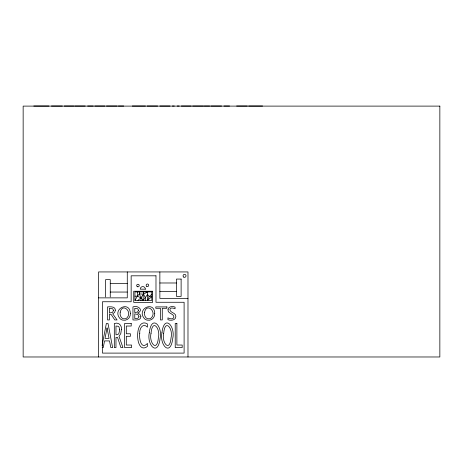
<?xml version="1.0" encoding="UTF-8"?>
<svg xmlns="http://www.w3.org/2000/svg" width="463" height="463" viewBox="0 0 463 463"><rect width="100%" height="100%" fill="white"/><g stroke="black" fill="none" stroke-linecap="round" stroke-linejoin="round"><path stroke-width="0.69" d="M145.394 300.4L145.394 297.831L143.542 294.144L143.628 291.927M102.103 345.467L106.363 323.469L108.018 323.469L112.619 347.597L110.813 347.597L109.528 340.913L104.54 340.913L103.243 347.597L102.207 347.597M139.386 291.927L139.386 293.901L140.931 297.836L143.165 300.4L147.552 294.491L149.184 296.592L151.789 296.592L147.552 300.4L149.184 296.592L151.789 294.26M134.941 300.4L134.941 291.927L151.789 291.927L151.789 300.4L134.941 300.4L137.378 296.164L139.386 293.901L143.542 294.144L147.552 291.927L147.552 300.4M143.542 294.144L140.931 297.836L137.939 300.4M33.782 106.021L48.968 106.021M51.434 106.021L62.36 106.021M64.218 106.021L73.791 106.021M74.653 106.021L85.204 106.021M87.64 106.021L93.26 106.021M94.793 106.021L104.962 106.021M106.438 106.021L117.203 106.021M118.337 106.021L123.708 106.021M132.302 106.021L145.463 106.021M147.089 106.021L157.634 106.021M159.868 106.021L170.037 106.021M172.358 106.021L174.302 106.021M177.213 106.021L179.187 106.021M181.334 106.021L191.219 106.021M192.625 106.021L203.546 106.021M204.27 106.021L209.641 106.021M210.798 106.021L221.563 106.021M223.924 106.021L229.544 106.021M236.628 106.021L247.306 106.021M248.672 106.021L262.585 106.021M159.862 282.986L176.461 282.986M110.263 283.547L127.273 283.547M159.862 291.487L176.461 291.487M110.263 292.049L127.273 292.049M134.941 296.164L137.378 296.164L140.931 297.836L140.931 300.4M98.584 297.871L127.273 297.871L127.273 271.937M187.984 298.392L159.862 298.392L159.862 271.937M187.984 356.979L187.984 271.937L98.584 271.937L98.584 356.979M143.165 294.676L143.165 300.4M137.378 291.927L137.378 296.164M110.263 296.933L110.263 279.629L105.599 279.629L105.599 296.933M151.042 333.262C148.739 342.313 157.102 353.136 158.381 337.741C160.684 328.753 152.315 317.977 151.042 333.262M163.699 333.262C161.402 342.313 169.765 353.136 171.044 337.741C173.347 328.753 164.978 317.977 163.699 333.262M139.768 333.296C138.929 337.637 140.868 350.485 147.471 343.424L147.471 346.359C134.692 356.273 133.975 316.119 147.454 323.926L147.454 327.138C142.812 322.329 139.189 328.95 139.768 333.296M149.294 332.787C146.615 344.97 157.935 357.326 160.123 338.256C162.826 326.102 151.465 313.764 149.294 332.787M161.957 332.787C159.278 344.97 170.598 357.326 172.786 338.256C175.483 326.102 164.128 313.764 161.957 332.787M120.206 312.189C119.523 315.268 121.393 319.713 125.155 318.787A3.496 3.496 0 0 0 127.302 317.439C132.366 311.35 122.197 302.628 120.206 312.189M144.583 312.189C143.906 315.268 145.77 319.713 149.537 318.787A3.496 3.496 0 0 0 151.685 317.439C156.743 311.35 146.58 302.628 144.583 312.189M121.387 329.453L120.791 333.58L119.008 336.3L122.938 347.597L120.889 347.597L117.538 337.394L115.976 337.394L115.976 347.597L114.32 347.597L114.32 323.469C118.597 321.976 122.064 325.281 121.387 329.453M130.358 313.393C130.769 317.462 126.984 321.177 122.898 320.141A5.336 5.336 0 0 1 119.824 318.382C111.93 308.833 129.895 300.255 130.358 313.393M154.74 313.393C155.146 317.462 151.366 321.177 147.28 320.141A5.336 5.336 0 0 1 144.207 318.382C136.313 308.833 154.277 300.255 154.74 313.393M119.668 329.766L118.881 333.563L117.897 334.517L115.976 334.83L115.976 326.033L118.181 326.265L119.008 326.965L119.668 329.766M140.891 316.68C140.891 320.68 135.561 320.008 132.95 319.939L132.95 306.905C137.719 304.949 144.167 310.036 137.696 313.15L140.092 314.516L140.891 316.68M168.069 309.313C166.964 313.81 174.765 313.451 173.804 317.647C172.549 319.759 169.672 318.613 167.93 317.855L167.93 319.69C170.743 320.888 175.813 320.437 175.865 316.501C176.171 312.473 169.319 312.872 169.927 309.047C171.061 307.241 173.492 308.173 175.055 308.769L175.055 307.079C172.664 306.176 168.764 306.234 168.069 309.313M138.935 316.501C138.987 318.666 136.313 318.625 134.779 318.556L134.779 313.798L137.899 314.568L138.935 316.501M115.356 310.135L114.697 312.363L112.723 313.833L117.075 319.939L114.801 319.939L111.097 314.423L109.366 314.423L109.366 319.939L107.538 319.939L107.538 306.905C110.119 306.813 115.409 306.147 115.356 310.135M113.452 310.303L112.584 312.357L109.366 313.04L109.366 308.289L112.723 308.792L113.452 310.303M107.04 327.972L105.026 338.372L109.042 338.372L107.04 327.972M138.478 310.204L137.661 311.993L134.779 312.629L134.779 308.289L137.731 308.769L138.478 310.204M439.85 106.108L23.15 106.108L23.15 356.979L439.85 356.979L439.85 106.108M155.985 275.815L131.151 275.815L131.151 301.749L102.468 301.749L102.468 353.101L184.106 353.101L184.106 302.27L155.985 302.27L155.985 275.815M181.12 279.067L176.461 279.067L176.461 296.372L181.12 296.372L181.12 279.067M145.359 289.161L140.237 289.161A2.564 2.564 0 0 1 142.801 286.597A2.564 2.564 0 0 1 145.359 289.161M152.657 291.244L133.726 291.244L133.726 302.391L152.657 302.391L152.657 291.244M166.9 306.905L155.805 306.905L155.805 308.289L160.429 308.289L160.429 319.939L162.276 319.939L162.276 308.289L166.9 308.289L166.9 306.905M131.208 323.469L124.628 323.469L124.628 347.597L131.55 347.597L131.55 345.033L126.301 345.033L126.301 336.3L130.416 336.3L130.416 333.771L126.301 333.771L126.301 326.033L131.208 326.033L131.208 323.469M176.889 323.469L175.222 323.469L175.222 347.597L182.191 347.597L182.191 345.033L176.889 345.033L176.889 323.469M137.303 286.672A1.285 1.285 0 0 0 139.23 285.561A1.285 1.285 0 0 0 137.303 284.45A1.285 1.285 0 0 0 137.303 286.672M146.777 286.412A1.285 1.285 0 0 0 148.704 285.295A1.285 1.285 0 0 0 146.777 284.184A1.285 1.285 0 0 0 146.777 286.412M183.794 277.123A1.482 1.482 0 0 0 186.016 275.844A1.482 1.482 0 0 0 183.794 274.559A1.482 1.482 0 0 0 183.794 277.123"/></g></svg>
